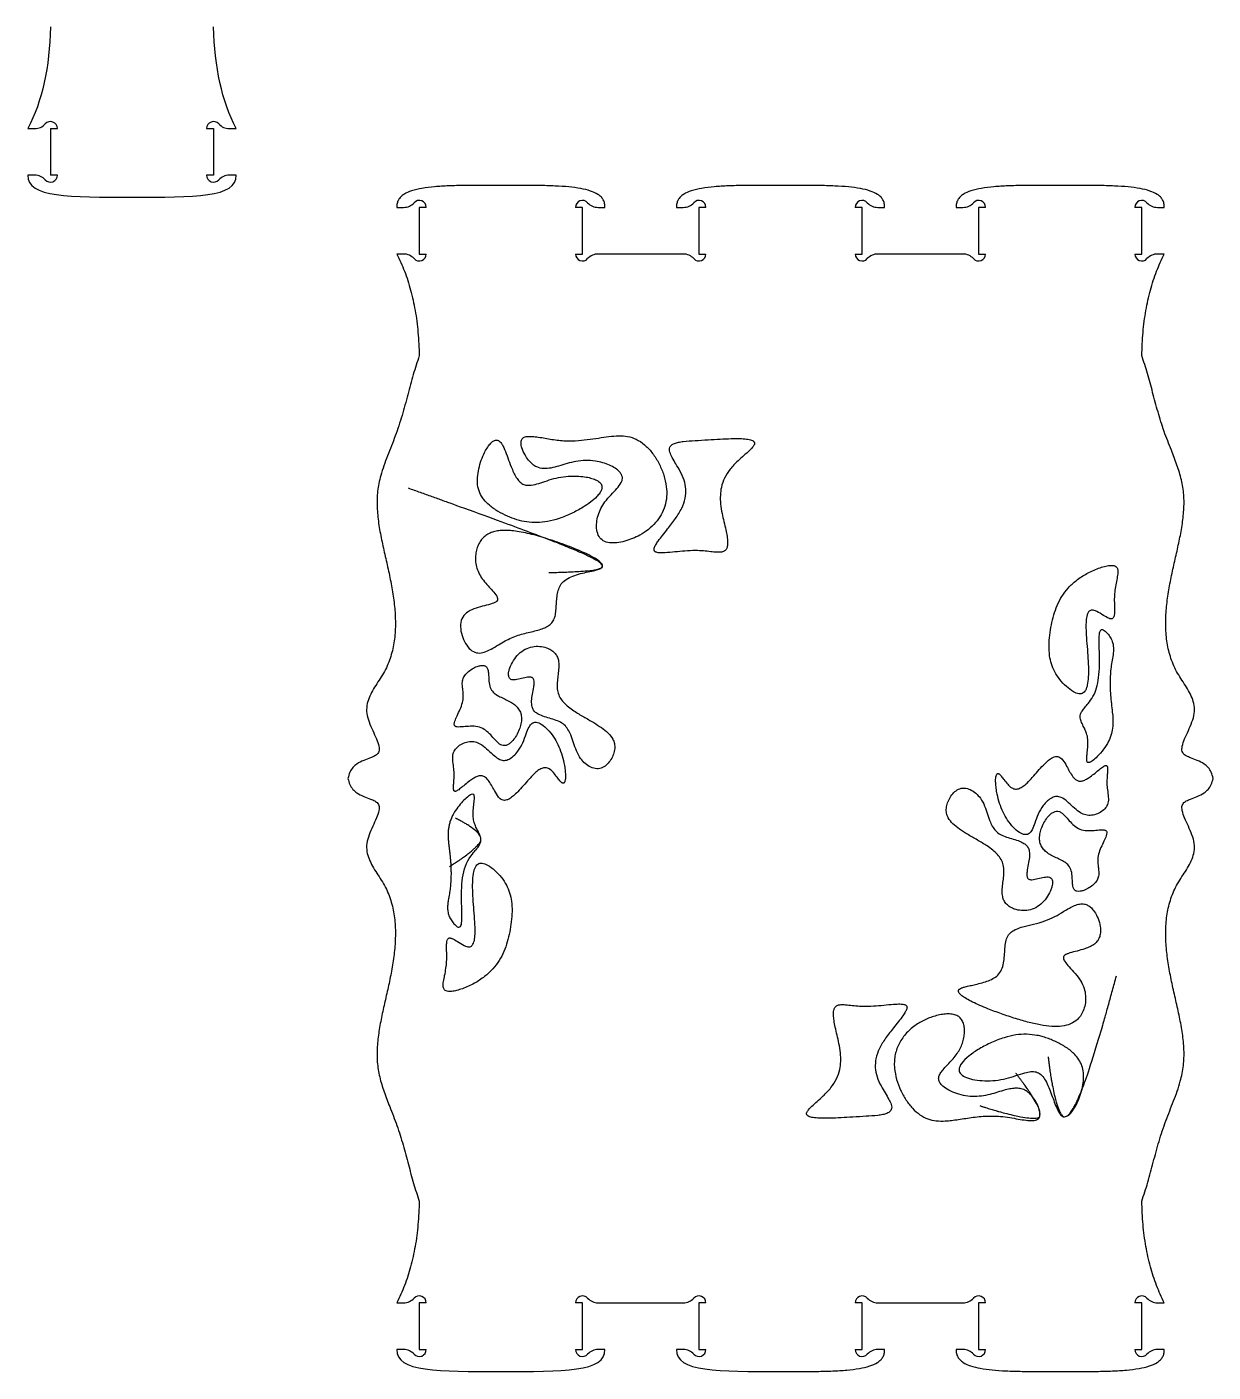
# Model space of a CAD drawing. Extents: x -497 to 609, y -486 to 1101.
# Drawn here: x -497 to 12, y -480 to 97 of the extents above; entities that cross this region are included whole.
import ezdxf

# ---------------------------------------------------------------- set-up
doc = ezdxf.new("R2010")
doc.units = 0
doc.layers.get('0').update_dxf_attribs({"linetype": 'CONTINUOUS'})

msp = doc.modelspace()

# ---------------------------------------------------------------- linework, layer by layer
at = {"color": 7, "linetype": 'CONTINUOUS'}
for p, q in [((-496.69, 53.03), (-493.75, 53.03)), ((-487.04, 53.03), (-487.04, 33.03)), ((-487.04, 53.03), (-484.04, 53.03)), ((-420.04, 53.03), (-417.04, 53.03)), ((-417.04, 53.03), (-417.04, 33.03)), ((-410.33, 53.03), (-407.39, 53.03)), ((-493.75, 33.03), (-496.69, 33.03)), ((-484.04, 33.03), (-487.04, 33.03)), ((-417.04, 33.03), (-420.04, 33.03)), ((-407.39, 33.03), (-410.33, 33.03)), ((-338.43, 19.21), (-335.5, 19.21)), ((-328.79, 19.21), (-328.79, -0.79)), ((-325.79, 19.21), (-328.79, 19.21)), ((-258.79, 19.21), (-261.79, 19.21)), ((-258.79, -0.79), (-258.79, 19.21)), ((-252.08, 19.21), (-249.14, 19.21)), ((-218.43, 19.21), (-215.5, 19.21)), ((-208.79, 19.21), (-208.79, -0.79)), ((-205.79, 19.21), (-208.79, 19.21)), ((-138.79, 19.21), (-141.79, 19.21)), ((-138.79, -0.79), (-138.79, 19.21)), ((-132.08, 19.21), (-129.14, 19.21)), ((-98.43, 19.21), (-95.5, 19.21)), ((-88.79, 19.21), (-88.79, -0.79)), ((-85.79, 19.21), (-88.79, 19.21)), ((-18.79, 19.21), (-21.79, 19.21)), ((-18.79, -0.79), (-18.79, 19.21)), ((-12.08, 19.21), (-9.14, 19.21)), ((-335.5, -0.79), (-338.43, -0.79)), ((-328.79, -0.79), (-325.79, -0.79)), ((-261.79, -0.79), (-258.79, -0.79)), ((-249.14, -0.79), (-252.08, -0.79)), ((-215.5, -0.79), (-218.43, -0.79)), ((-208.79, -0.79), (-205.79, -0.79)), ((-141.79, -0.79), (-138.79, -0.79)), ((-129.14, -0.79), (-132.08, -0.79)), ((-95.5, -0.79), (-98.43, -0.79)), ((-88.79, -0.79), (-85.79, -0.79)), ((-21.79, -0.79), (-18.79, -0.79)), ((-9.14, -0.79), (-12.08, -0.79)), ((-338.43, -450.79), (-335.5, -450.79)), ((-328.79, -450.79), (-328.79, -470.79)), ((-325.79, -450.79), (-328.79, -450.79)), ((-258.79, -450.79), (-261.79, -450.79)), ((-258.79, -470.79), (-258.79, -450.79)), ((-252.08, -450.79), (-249.14, -450.79)), ((-218.43, -450.79), (-215.5, -450.79)), ((-208.79, -450.79), (-208.79, -470.79)), ((-205.79, -450.79), (-208.79, -450.79)), ((-138.79, -450.79), (-141.79, -450.79)), ((-138.79, -470.79), (-138.79, -450.79)), ((-132.08, -450.79), (-129.14, -450.79)), ((-98.43, -450.79), (-95.5, -450.79)), ((-88.79, -450.79), (-88.79, -470.79)), ((-85.79, -450.79), (-88.79, -450.79)), ((-18.79, -450.79), (-21.79, -450.79)), ((-18.79, -470.79), (-18.79, -450.79)), ((-12.08, -450.79), (-9.14, -450.79)), ((-335.5, -470.79), (-338.43, -470.79)), ((-328.79, -470.79), (-325.79, -470.79)), ((-261.79, -470.79), (-258.79, -470.79)), ((-249.14, -470.79), (-252.08, -470.79)), ((-215.5, -470.79), (-218.43, -470.79)), ((-208.79, -470.79), (-205.79, -470.79)), ((-141.79, -470.79), (-138.79, -470.79)), ((-129.14, -470.79), (-132.08, -470.79)), ((-95.5, -470.79), (-98.43, -470.79)), ((-88.79, -470.79), (-85.79, -470.79)), ((-21.79, -470.79), (-18.79, -470.79)), ((-9.14, -470.79), (-12.08, -470.79))]:
    msp.add_line(p, q, dxfattribs=at)
for centre, radius, start, end in [((-493.75, 59.03), 6, 270, 318.18969), ((-487.04, 53.03), 3, 0, 138.18969), ((-417.04, 53.03), 3, 41.81031, 180), ((-410.33, 59.03), 6, 221.81031, 270), ((-493.75, 27.03), 6, 41.81031, 90), ((-487.04, 33.03), 3, 221.81031, 0), ((-417.04, 33.03), 3, 180, 318.18969), ((-410.33, 27.03), 6, 90, 138.18969), ((-335.5, 25.21), 6, 270, 318.18969), ((-328.79, 19.21), 3, 0, 138.18969), ((-258.79, 19.21), 3, 41.81031, 180), ((-252.08, 25.21), 6, 221.81031, 270), ((-215.5, 25.21), 6, 270, 318.18969), ((-208.79, 19.21), 3, 0, 138.18969), ((-138.79, 19.21), 3, 41.81031, 180), ((-132.08, 25.21), 6, 221.81031, 270), ((-95.5, 25.21), 6, 270, 318.18969), ((-88.79, 19.21), 3, 0, 138.18969), ((-18.79, 19.21), 3, 41.81031, 180), ((-12.08, 25.21), 6, 221.81031, 270), ((-335.5, -6.79), 6, 41.81031, 90), ((-328.79, -0.79), 3, 221.81031, 0), ((-258.79, -0.79), 3, 180, 318.18969), ((-252.08, -6.79), 6, 90, 138.18969), ((-215.5, -6.79), 6, 41.81031, 90), ((-208.79, -0.79), 3, 221.81031, 0), ((-138.79, -0.79), 3, 180, 318.18969), ((-132.08, -6.79), 6, 90, 138.18969), ((-95.5, -6.79), 6, 41.81031, 90), ((-88.79, -0.79), 3, 221.81031, 0), ((-18.79, -0.79), 3, 180, 318.18969), ((-12.08, -6.79), 6, 90, 138.18969), ((-335.5, -444.79), 6, 270, 318.18969), ((-328.79, -450.79), 3, 0, 138.18969), ((-258.79, -450.79), 3, 41.81031, 180), ((-252.08, -444.79), 6, 221.81031, 270), ((-215.5, -444.79), 6, 270, 318.18969), ((-208.79, -450.79), 3, 0, 138.18969), ((-138.79, -450.79), 3, 41.81031, 180), ((-132.08, -444.79), 6, 221.81031, 270), ((-95.5, -444.79), 6, 270, 318.18969), ((-88.79, -450.79), 3, 0, 138.18969), ((-18.79, -450.79), 3, 41.81031, 180), ((-12.08, -444.79), 6, 221.81031, 270), ((-335.5, -476.79), 6, 41.81031, 90), ((-328.79, -470.79), 3, 221.81031, 0), ((-258.79, -470.79), 3, 180, 318.18969), ((-252.08, -476.79), 6, 90, 138.18969), ((-215.5, -476.79), 6, 41.81031, 90), ((-208.79, -470.79), 3, 221.81031, 0), ((-138.79, -470.79), 3, 180, 318.18969), ((-132.08, -476.79), 6, 90, 138.18969), ((-95.5, -476.79), 6, 41.81031, 90), ((-88.79, -470.79), 3, 221.81031, 0), ((-18.79, -470.79), 3, 180, 318.18969), ((-12.08, -476.79), 6, 90, 138.18969)]:
    msp.add_arc(centre, radius, start, end, dxfattribs=at)
for points in [[(-487.04, 96.64), (-487.39, 79.39), (-490.61, 64.85), (-496.69, 53.03)], [(-407.39, 53.03), (-413.47, 64.85), (-416.69, 79.39), (-417.04, 96.64)], [(-496.69, 33.03), (-497.16, 23.33), (-478.63, 23.58), (-452.04, 23.58)], [(-452.04, 23.58), (-425.45, 23.58), (-406.92, 23.33), (-407.39, 33.03)], [(-249.14, -450.79), (-238.91, -450.79), (-228.67, -450.79), (-218.43, -450.79)], [(-129.14, -450.79), (-118.91, -450.79), (-108.67, -450.79), (-98.43, -450.79)], [(-338.43, -470.79), (-338.9, -480.49), (-320.38, -480.24), (-293.79, -480.24)], [(-293.79, -480.24), (-267.2, -480.24), (-248.67, -480.49), (-249.14, -470.79)], [(-218.43, -470.79), (-218.9, -480.49), (-200.38, -480.24), (-173.79, -480.24)]]:
    msp.add_open_spline(points, degree=3, dxfattribs=at)
for points, knots in [([(-293.79, 28.67), (-296.49, 28.67), (-301.68, 28.67), (-309.15, 28.63), (-315.93, 28.47), (-322.03, 28.12), (-327.35, 27.49), (-331.81, 26.51), (-334.92, 25.22), (-336.78, 23.77), (-337.8, 22.45), (-338.41, 20.89), (-338.43, 19.79), (-338.43, 19.21)], [0, 0, 0, 0, 0.165975, 0.319459, 0.458938, 0.583004, 0.695171, 0.788395, 0.863379, 0.899351, 0.932379, 0.964949, 1, 1, 1, 1]), ([(-249.14, 19.21), (-249.15, 19.79), (-249.17, 20.89), (-249.77, 22.45), (-250.79, 23.77), (-252.61, 25.18), (-255.56, 26.43), (-259.75, 27.41), (-264.83, 28.05), (-270.85, 28.44), (-277.78, 28.62), (-285.54, 28.67), (-290.97, 28.67), (-293.79, 28.67)], [0, 0, 0, 0, 0.03505, 0.06762, 0.100646, 0.136617, 0.207826, 0.295584, 0.40062, 0.522378, 0.666639, 0.826425, 1, 1, 1, 1]), ([(-173.79, 28.67), (-176.49, 28.67), (-181.68, 28.67), (-189.15, 28.63), (-195.93, 28.47), (-202.03, 28.12), (-207.35, 27.49), (-211.81, 26.51), (-214.92, 25.22), (-216.78, 23.77), (-217.8, 22.45), (-218.41, 20.89), (-218.43, 19.79), (-218.43, 19.21)], [0, 0, 0, 0, 0.165975, 0.319459, 0.458938, 0.583004, 0.695171, 0.788395, 0.863379, 0.899351, 0.932379, 0.964949, 1, 1, 1, 1]), ([(-129.14, 19.21), (-129.15, 19.79), (-129.17, 20.89), (-129.77, 22.45), (-130.79, 23.77), (-132.61, 25.18), (-135.56, 26.43), (-139.75, 27.41), (-144.83, 28.05), (-150.85, 28.44), (-157.78, 28.62), (-165.54, 28.67), (-170.97, 28.67), (-173.79, 28.67)], [0, 0, 0, 0, 0.03505, 0.06762, 0.100646, 0.136617, 0.207826, 0.295584, 0.40062, 0.522378, 0.666639, 0.826425, 1, 1, 1, 1]), ([(-53.79, 28.67), (-56.49, 28.67), (-61.68, 28.67), (-69.15, 28.63), (-75.93, 28.47), (-82.03, 28.12), (-87.35, 27.49), (-91.81, 26.51), (-94.92, 25.22), (-96.78, 23.77), (-97.8, 22.45), (-98.41, 20.89), (-98.43, 19.79), (-98.43, 19.21)], [0, 0, 0, 0, 0.165975, 0.319459, 0.458938, 0.583004, 0.695171, 0.788395, 0.863379, 0.899351, 0.932379, 0.964949, 1, 1, 1, 1]), ([(-9.14, 19.21), (-9.15, 19.79), (-9.17, 20.89), (-9.77, 22.45), (-10.79, 23.77), (-12.61, 25.18), (-15.56, 26.43), (-19.75, 27.41), (-24.83, 28.05), (-30.85, 28.44), (-37.78, 28.62), (-45.54, 28.67), (-50.97, 28.67), (-53.79, 28.67)], [0, 0, 0, 0, 0.03505, 0.06762, 0.100647, 0.136617, 0.207826, 0.295584, 0.400619, 0.522378, 0.66664, 0.826425, 1, 1, 1, 1]), ([(-338.43, -0.79), (-337.28, -3.24), (-334.91, -8.25), (-332.35, -16.39), (-330.43, -25.15), (-329.18, -34.56), (-328.92, -41.05), (-328.79, -44.4)], [0, 0, 0, 0, 0.180309, 0.368687, 0.567046, 0.777022, 1, 1, 1, 1]), ([(-218.43, -0.79), (-224.17, -0.79), (-234.4, -0.79), (-244.64, -0.79), (-249.14, -0.79)], [0, 0, 0, 0, 0.560001, 1, 1, 1, 1]), ([(-98.43, -0.79), (-104.17, -0.79), (-114.4, -0.79), (-124.64, -0.79), (-129.14, -0.79)], [0, 0, 0, 0, 0.560001, 1, 1, 1, 1]), ([(-18.79, -44.4), (-18.66, -41.05), (-18.4, -34.56), (-17.15, -25.15), (-15.22, -16.39), (-12.66, -8.25), (-10.3, -3.24), (-9.14, -0.79)], [0, 0, 0, 0, 0.222978, 0.432954, 0.631313, 0.819691, 1, 1, 1, 1]), ([(-328.79, -44.4), (-329.68, -47.09), (-331.51, -52.62), (-333.73, -61.25), (-336.12, -70.09), (-338.99, -78.88), (-342.46, -87.32), (-345.31, -95.15), (-346.86, -102.55), (-347.03, -109.45), (-346.31, -116.41), (-345.01, -123.44), (-343.39, -130.57), (-341.76, -137.72), (-340.35, -144.88), (-339.34, -151.98), (-338.92, -159.02), (-339.26, -165.96), (-340.61, -172.72), (-343.13, -179.25), (-346.37, -184.14), (-348.88, -188.1), (-350.43, -191.17), (-351.41, -194.45), (-351.46, -198.03), (-350.37, -201.67), (-348.8, -205.24), (-347.23, -208.63), (-346.22, -211.27), (-345.97, -213.11), (-346.08, -214.21), (-346.65, -215.34), (-347.97, -216.24), (-350.05, -217.1), (-352.7, -218.03), (-355.32, -219.32), (-357.36, -221.07), (-358.79, -223.17), (-359.18, -224.88), (-359.39, -225.79)], [0, 0, 0, 0, 0.043516, 0.089441, 0.136686, 0.184187, 0.231169, 0.27688, 0.311818, 0.346717, 0.38237, 0.419013, 0.456508, 0.494536, 0.531668, 0.568432, 0.604521, 0.639871, 0.674779, 0.710002, 0.746506, 0.764484, 0.781995, 0.799118, 0.816696, 0.836112, 0.856783, 0.876666, 0.893561, 0.899735, 0.905148, 0.910211, 0.91862, 0.928891, 0.944783, 0.961756, 0.97338, 0.985745, 1, 1, 1, 1]), ([(11.81, -225.79), (11.61, -224.88), (11.22, -223.17), (9.79, -221.07), (7.74, -219.32), (5.12, -218.03), (2.47, -217.1), (0.4, -216.24), (-0.92, -215.34), (-1.5, -214.21), (-1.61, -213.11), (-1.35, -211.27), (-0.35, -208.63), (1.23, -205.24), (2.8, -201.67), (3.88, -198.03), (3.83, -194.45), (2.86, -191.17), (1.3, -188.1), (-1.2, -184.14), (-4.44, -179.25), (-6.97, -172.72), (-8.31, -165.96), (-8.66, -159.02), (-8.23, -151.98), (-7.22, -144.88), (-5.84, -137.83), (-4.26, -130.89), (-2.71, -124.08), (-1.42, -117.35), (-0.64, -110.7), (-0.6, -104.11), (-1.64, -97.62), (-3.64, -91.27), (-6.31, -84.41), (-9.31, -76.9), (-11.87, -68.57), (-14.11, -60.24), (-16.21, -52.13), (-17.94, -46.93), (-18.79, -44.4)], [0, 0, 0, 0, 0.0142543, 0.0266193, 0.0382431, 0.0552163, 0.0711079, 0.081378, 0.0897874, 0.0948504, 0.1002634, 0.1064366, 0.123332, 0.1432142, 0.1638847, 0.1833003, 0.2008788, 0.2180013, 0.235512, 0.253489, 0.2899931, 0.3252157, 0.3601226, 0.3954721, 0.43156, 0.4683236, 0.5054546, 0.5417625, 0.5775992, 0.6126808, 0.6468605, 0.680277, 0.7135197, 0.7474117, 0.7821583, 0.8266481, 0.8714597, 0.9158961, 0.9590452, 1, 1, 1, 1]), ([(-295.22, -80.66), (-295.49, -80.63), (-296.07, -80.58), (-296.95, -80.99), (-298, -81.8), (-299.18, -83.2), (-300.58, -85.44), (-301.95, -88.4), (-303.1, -91.97), (-303.83, -95.79), (-303.94, -99.64), (-303.01, -103.25), (-301.19, -106.24), (-298.51, -108.96), (-295.04, -111.29), (-291.03, -113.3), (-286.93, -114.88), (-282.7, -115.86), (-278.26, -116.15), (-273.56, -115.66), (-268.58, -114.31), (-263.48, -112.21), (-258.97, -109.79), (-255.32, -107.33), (-252.93, -105.29), (-251.4, -103.5), (-250.58, -102.07), (-250.32, -100.79), (-250.56, -99.77), (-251.08, -99.01), (-252.07, -98.16), (-253.71, -97.35), (-256.01, -96.67), (-258.88, -96.2), (-262.23, -96.01), (-266.07, -96.18), (-270.05, -96.82), (-273.9, -97.99), (-277.39, -99.2), (-280.27, -99.97), (-282.6, -100.08), (-284.43, -99.6), (-285.99, -98.38), (-287.26, -96.61), (-288.38, -94.46), (-289.57, -91.63), (-290.76, -88.32), (-291.88, -85.27), (-292.88, -83.1), (-293.64, -81.86), (-294.4, -81), (-294.96, -80.77), (-295.22, -80.66)], [0, 0, 0, 0, 0.005497, 0.011726, 0.019151, 0.032679, 0.048768, 0.073097, 0.09914, 0.125171, 0.152551, 0.177071, 0.200232, 0.223316, 0.254499, 0.285295, 0.314922, 0.344054, 0.373762, 0.405373, 0.440333, 0.478874, 0.517782, 0.544905, 0.568572, 0.581833, 0.592882, 0.602045, 0.607729, 0.61375, 0.620562, 0.634226, 0.650672, 0.669439, 0.693664, 0.719088, 0.747992, 0.775692, 0.801233, 0.823534, 0.836471, 0.848527, 0.861272, 0.876018, 0.892749, 0.910859, 0.938738, 0.964641, 0.977128, 0.987604, 0.994332, 1, 1, 1, 1]), ([(-284.97, -80.66), (-285.05, -81.14), (-285.23, -82.23), (-284.67, -84.42), (-283.61, -86.82), (-282.03, -89.21), (-280.37, -91.01), (-278.21, -92.42), (-275.44, -93.03), (-272.23, -92.68), (-268.89, -91.78), (-265.35, -90.67), (-261.54, -89.69), (-257.45, -89.17), (-253.57, -89.48), (-250.12, -90.27), (-247.26, -91.31), (-244.8, -92.6), (-243.06, -93.98), (-242.04, -95.31), (-241.59, -96.5), (-241.65, -97.74), (-242.37, -99.45), (-244.1, -101.55), (-246.6, -104.14), (-249.04, -106.9), (-250.95, -109.87), (-252.13, -112.87), (-252.77, -116.04), (-252.75, -119.16), (-251.91, -122.02), (-249.91, -124.09), (-247.07, -124.84), (-243.92, -124.75), (-240.58, -124.07), (-237.28, -122.95), (-233.84, -121.33), (-230.46, -119.1), (-227.35, -116.16), (-224.92, -112.76), (-223.27, -108.97), (-222.52, -104.84), (-222.69, -100.35), (-223.75, -95.68), (-225.64, -91.04), (-228.17, -86.83), (-231.2, -83.3), (-234.61, -80.63), (-238.4, -79.12), (-242.36, -78.69), (-246.49, -78.95), (-250.87, -79.58), (-255.56, -80.33), (-260.64, -80.9), (-266.14, -81.04), (-271.89, -80.4), (-276.62, -79.46), (-280.16, -79.02), (-282.05, -78.99), (-283.32, -79.22), (-284.07, -79.52), (-284.67, -80), (-284.87, -80.44), (-284.97, -80.66)], [0, 0, 0, 0, 0.0071582, 0.0161805, 0.0329051, 0.0461274, 0.0583838, 0.0690669, 0.0838806, 0.099429, 0.1165466, 0.1350664, 0.154555, 0.1748046, 0.1959641, 0.2119104, 0.227154, 0.2410113, 0.2529203, 0.2596801, 0.2656626, 0.2714053, 0.2776731, 0.2928693, 0.3112577, 0.3312984, 0.3473683, 0.3633859, 0.3788528, 0.3950329, 0.4092513, 0.4220757, 0.435751, 0.451431, 0.468603, 0.4860918, 0.5030746, 0.5248823, 0.5458634, 0.5662364, 0.5863573, 0.6067485, 0.6279039, 0.6525319, 0.67748, 0.7019395, 0.7250692, 0.7462089, 0.7655037, 0.7846392, 0.80488, 0.8267139, 0.8502213, 0.8754074, 0.9024352, 0.9317096, 0.9610481, 0.9738786, 0.9845606, 0.9889977, 0.9928862, 0.9964269, 1, 1, 1, 1]), ([(-185.03, -82.46), (-185, -82.33), (-184.93, -82.08), (-184.97, -81.71), (-185.16, -81.31), (-185.58, -80.94), (-186.65, -80.44), (-188.62, -80.1), (-191.55, -79.95), (-195.36, -80), (-199.85, -80.21), (-205.02, -80.53), (-210.27, -80.8), (-214.55, -81.06), (-217.5, -81.51), (-219.09, -81.93), (-220.2, -82.44), (-220.91, -82.98), (-221.42, -83.73), (-221.55, -84.76), (-221.19, -86.27), (-220.19, -88.34), (-218.63, -90.93), (-216.73, -94.08), (-215.07, -97.64), (-214.28, -101.64), (-214.59, -105.8), (-216.14, -110.13), (-218.88, -114.48), (-221.8, -118.24), (-224.32, -121.38), (-226.07, -123.63), (-227.28, -125.43), (-227.88, -126.61), (-228.05, -127.37), (-228.06, -127.77), (-227.96, -128.11), (-227.74, -128.4), (-227.43, -128.62), (-226.69, -128.92), (-225.3, -129.06), (-222.66, -128.99), (-219.09, -128.63), (-214.73, -128.21), (-210.65, -127.98), (-206.96, -128.12), (-203.9, -128.49), (-201.39, -128.77), (-199.45, -128.78), (-198.02, -128.47), (-197.02, -127.57), (-196.52, -126.11), (-196.45, -124.18), (-196.73, -121.77), (-197.55, -117.69), (-198.72, -113.12), (-199.57, -108.17), (-199.72, -104.41), (-199.26, -100.62), (-197.92, -96.77), (-195.43, -92.93), (-192.44, -89.85), (-189.55, -87.31), (-187.44, -85.4), (-185.83, -83.88), (-185.27, -82.87), (-185.03, -82.46)], [0, 0, 0, 0, 0.002357, 0.004438, 0.006475, 0.00989, 0.014121, 0.027095, 0.044652, 0.065855, 0.094002, 0.123739, 0.156968, 0.186582, 0.199043, 0.209525, 0.215379, 0.220432, 0.224999, 0.23094, 0.238064, 0.252075, 0.271111, 0.291364, 0.316742, 0.339782, 0.362287, 0.389205, 0.419832, 0.4524, 0.472818, 0.4908, 0.50238, 0.511173, 0.513783, 0.516033, 0.518044, 0.520025, 0.522194, 0.524694, 0.533945, 0.546457, 0.571327, 0.596897, 0.623512, 0.643225, 0.661661, 0.677763, 0.687716, 0.695741, 0.702733, 0.710378, 0.722171, 0.736547, 0.752977, 0.795307, 0.819444, 0.841244, 0.86141, 0.886267, 0.91227, 0.941293, 0.96142, 0.979827, 0.99159, 1, 1, 1, 1]), ([(-250.56, -135.43), (-247.44, -132.94), (-277.15, -120.37), (-303.68, -116.04), (-306.2, -138.85), (-287.73, -151.93), (-316.47, -151.32), (-306.06, -178.93), (-289.49, -161.93), (-266.66, -163.13), (-273.27, -137.42), (-252.78, -137.21), (-250.56, -135.43)], [-0.097351, 0, 0, 0, 0.136389, 0.297822, 0.373793, 0.443819, 0.52906, 0.615689, 0.708818, 0.814261, 0.902649, 1, 1, 1, 1.136389]), ([(-29.59, -135.11), (-29.82, -134.94), (-30.33, -134.54), (-31.4, -134.38), (-32.91, -134.4), (-34.93, -134.8), (-38.26, -135.86), (-42.38, -137.75), (-46.79, -140.6), (-50.37, -143.93), (-53.12, -147.59), (-55.17, -151.52), (-56.62, -155.65), (-57.62, -159.93), (-58.31, -164.29), (-58.67, -168.72), (-58.46, -172.88), (-57.63, -176.7), (-56.21, -180.17), (-54.04, -183.46), (-51.3, -186.34), (-48.83, -188.24), (-46.95, -189.17), (-45.84, -189.5), (-44.78, -189.52), (-43.83, -189.11), (-43.08, -188.28), (-42.54, -187.15), (-41.97, -185.13), (-41.66, -182), (-41.67, -177.72), (-41.93, -172.95), (-42.34, -167.98), (-42.68, -163.54), (-42.78, -159.85), (-42.64, -157.38), (-42.29, -155.7), (-41.91, -154.74), (-41.42, -154.07), (-40.82, -153.65), (-40.02, -153.5), (-39.07, -153.68), (-37.41, -154.42), (-35.42, -155.71), (-33.58, -156.85), (-32.47, -157.26), (-32.03, -157.36), (-31.65, -157.35), (-31.28, -157.2), (-30.97, -156.88), (-30.66, -156.17), (-30.5, -155), (-30.47, -152.96), (-30.57, -150.34), (-30.59, -147.28), (-30.26, -144.26), (-29.7, -141.4), (-29.17, -138.76), (-28.95, -136.86), (-29.2, -135.65), (-29.46, -135.29), (-29.59, -135.11)], [0, 0, 0, 0, 0.005894, 0.012924, 0.021409, 0.036684, 0.054318, 0.092455, 0.128226, 0.160717, 0.191237, 0.220852, 0.250296, 0.279961, 0.309948, 0.340033, 0.370029, 0.394216, 0.419154, 0.445748, 0.473819, 0.499518, 0.508571, 0.51635, 0.522917, 0.529605, 0.536728, 0.545072, 0.554942, 0.57925, 0.608738, 0.641761, 0.676395, 0.709887, 0.732376, 0.751268, 0.75995, 0.767222, 0.772099, 0.776569, 0.781805, 0.788087, 0.795988, 0.818538, 0.836237, 0.83971, 0.842685, 0.845198, 0.847442, 0.850505, 0.854113, 0.862928, 0.874274, 0.895628, 0.916185, 0.936219, 0.957281, 0.975448, 0.991023, 0.99575, 1, 1, 1, 1]), ([(-45.25, -199.38), (-45.15, -200.02), (-44.92, -201.4), (-43.9, -203.21), (-42.98, -205.12), (-42.16, -207.23), (-41.81, -209.76), (-41.94, -212.47), (-42.21, -214.77), (-42.4, -216.52), (-42.45, -217.56), (-42.39, -218.23), (-42.29, -218.59), (-42.11, -218.87), (-41.84, -218.99), (-41.55, -218.99), (-41.23, -218.92), (-40.67, -218.69), (-39.48, -217.92), (-37.52, -216.11), (-35.16, -213.35), (-33.03, -210.07), (-31.7, -206.71), (-31.14, -203.48), (-31.12, -200.37), (-31.56, -195.93), (-32.34, -190.06), (-32.47, -184.12), (-32.18, -179.6), (-31.78, -176.55), (-31.19, -173.54), (-30.81, -170.52), (-31.09, -167.73), (-32.12, -165.42), (-33.4, -163.67), (-34.52, -162.5), (-35.36, -162), (-35.74, -161.89), (-36.05, -161.93), (-36.28, -162.06), (-36.47, -162.27), (-36.84, -162.94), (-37.04, -164.47), (-37.09, -166.65), (-37.04, -169.2), (-36.94, -172.69), (-36.87, -177.2), (-37.15, -182.26), (-37.97, -186.85), (-39.52, -190.63), (-41.53, -193.28), (-43.23, -195.27), (-44.34, -196.74), (-45.1, -198.09), (-45.2, -198.96), (-45.25, -199.38)], [0, 0, 0, 0, 0.0154669, 0.0337915, 0.0498252, 0.0668493, 0.0884518, 0.111104, 0.1325824, 0.1444214, 0.1539343, 0.1576493, 0.1606518, 0.1630791, 0.1653417, 0.1674952, 0.1700716, 0.1731345, 0.1822681, 0.2041275, 0.2375168, 0.2701478, 0.2985416, 0.3243669, 0.3491297, 0.3736896, 0.4324815, 0.4926577, 0.5172953, 0.5421426, 0.5671196, 0.5916519, 0.6158739, 0.6338934, 0.6522061, 0.6683507, 0.6725691, 0.6757997, 0.6778593, 0.6798643, 0.6820613, 0.6846146, 0.6983058, 0.7184636, 0.7380223, 0.7600387, 0.8030486, 0.8472065, 0.8828682, 0.9154386, 0.9451948, 0.9630538, 0.9789263, 0.989892, 1, 1, 1, 1]), ([(-280.43, -195.07), (-280.23, -195.58), (-279.83, -196.61), (-278.56, -197.76), (-276.74, -198.77), (-274.32, -199.58), (-271.52, -200.38), (-268.82, -201.28), (-266.5, -202.7), (-264.89, -204.73), (-263.63, -207.34), (-262.6, -210.49), (-261.43, -214), (-259.84, -217.11), (-257.68, -219.49), (-255.33, -221.07), (-252.68, -221.89), (-250.08, -221.32), (-248.06, -219.73), (-246.49, -217.71), (-245.39, -215.42), (-244.82, -213.08), (-244.95, -210.85), (-245.86, -208.5), (-247.78, -206.14), (-250.65, -203.88), (-254.22, -201.65), (-258.25, -199.39), (-261.93, -197.21), (-264.82, -195.12), (-266.89, -193.22), (-268.5, -191.09), (-269.52, -188.66), (-269.74, -185.98), (-269.51, -183.23), (-269.12, -180.45), (-268.85, -177.72), (-268.96, -175.3), (-269.62, -173.29), (-270.77, -171.75), (-272.34, -170.53), (-274.48, -169.54), (-277.17, -168.98), (-280.3, -169.15), (-283.45, -170.22), (-286.25, -172.33), (-288.44, -175.14), (-289.77, -177.73), (-290.37, -179.76), (-290.53, -180.96), (-290.46, -181.88), (-290.26, -182.54), (-289.84, -183.13), (-289.08, -183.52), (-288.04, -183.56), (-286.39, -183.34), (-284.27, -182.8), (-282.29, -182.34), (-280.97, -182.33), (-280.33, -182.49), (-279.86, -182.89), (-279.5, -183.67), (-279.44, -184.93), (-279.7, -187.02), (-280.21, -189.58), (-280.73, -192.43), (-280.53, -194.23), (-280.43, -195.07)], [0, 0, 0, 0, 0.010333, 0.020581, 0.031592, 0.049694, 0.068676, 0.08696, 0.103504, 0.119226, 0.135437, 0.15827, 0.181864, 0.205604, 0.223881, 0.241996, 0.25883, 0.274905, 0.290262, 0.306638, 0.323025, 0.33816, 0.351673, 0.364733, 0.385368, 0.408464, 0.433749, 0.46501, 0.495974, 0.514779, 0.532453, 0.549029, 0.565061, 0.581671, 0.599318, 0.617386, 0.634927, 0.651234, 0.662791, 0.674519, 0.686957, 0.700191, 0.718872, 0.738477, 0.758965, 0.780869, 0.803994, 0.825937, 0.835597, 0.843969, 0.848772, 0.853002, 0.856864, 0.862131, 0.868539, 0.876257, 0.89376, 0.909887, 0.914666, 0.918618, 0.922133, 0.925857, 0.934541, 0.945586, 0.965827, 0.98409, 1, 1, 1, 1]), ([(-289.27, -193.2), (-289.99, -192.8), (-291.43, -192), (-293.66, -191.03), (-295.74, -189.94), (-297.62, -188.44), (-298.76, -186.06), (-298.93, -183.47), (-299.04, -181.09), (-299.23, -179.43), (-299.63, -178.44), (-299.96, -177.94), (-300.43, -177.58), (-301.23, -177.3), (-302.45, -177.32), (-304.2, -177.79), (-306.18, -178.76), (-308.12, -180.21), (-309.65, -181.91), (-310.36, -183.9), (-310.36, -185.9), (-310.07, -188.06), (-309.79, -190.54), (-310.17, -193.37), (-311.25, -196.14), (-312.47, -198.73), (-313.42, -200.8), (-313.83, -202.19), (-313.79, -202.93), (-313.59, -203.3), (-313.28, -203.52), (-312.92, -203.64), (-312.22, -203.75), (-310.7, -203.72), (-308.29, -203.46), (-305.28, -203.31), (-302.21, -203.84), (-299.69, -205.53), (-297.68, -207.6), (-296.09, -209.46), (-294.71, -210.8), (-293.51, -211.61), (-292.18, -211.83), (-290.92, -211.4), (-289.75, -210.62), (-288.41, -209.28), (-287.03, -207.34), (-285.86, -204.93), (-285.11, -202.46), (-284.82, -200.11), (-285.13, -197.89), (-286.1, -195.99), (-287.51, -194.4), (-288.68, -193.6), (-289.27, -193.2)], [0, 0, 0, 0, 0.024385, 0.048707, 0.071964, 0.093792, 0.118665, 0.147272, 0.169951, 0.189603, 0.195889, 0.201625, 0.207153, 0.212962, 0.226373, 0.242439, 0.266555, 0.291218, 0.313702, 0.333119, 0.352175, 0.372289, 0.397883, 0.425554, 0.455768, 0.485474, 0.510479, 0.523187, 0.527918, 0.532011, 0.535207, 0.53889, 0.543204, 0.555889, 0.583768, 0.614948, 0.645044, 0.674019, 0.703019, 0.73032, 0.746313, 0.760077, 0.77254, 0.78453, 0.798358, 0.814076, 0.84037, 0.868343, 0.893068, 0.916446, 0.9379, 0.958268, 0.978819, 1, 1, 1, 1]), ([(-293.27, -235.02), (-292.94, -235.11), (-292.26, -235.29), (-291.16, -235.03), (-289.82, -234.38), (-288.25, -233.18), (-286.28, -231.29), (-284.14, -228.91), (-281.89, -226.27), (-279.84, -224.05), (-277.99, -222.43), (-276.35, -221.45), (-274.59, -221.08), (-272.74, -221.72), (-271.16, -223.32), (-269.78, -225.1), (-268.62, -226.63), (-267.87, -227.52), (-267.36, -227.82), (-267.17, -227.88), (-266.96, -227.88), (-266.74, -227.78), (-266.46, -227.46), (-266.23, -226.81), (-266.05, -225.56), (-266.07, -223.77), (-266.3, -221.47), (-266.82, -218.53), (-267.73, -215.06), (-269.21, -211.32), (-271.17, -207.83), (-273.46, -204.86), (-275.67, -202.9), (-277.42, -201.97), (-278.6, -201.65), (-279.65, -201.71), (-280.52, -202.14), (-281.18, -202.84), (-282.06, -204.31), (-283, -206.92), (-284.26, -210.54), (-286.09, -213.79), (-288.18, -216.12), (-290.12, -217.55), (-292.24, -218.24), (-294.62, -217.65), (-296.88, -215.9), (-299.26, -213.61), (-301.64, -211.54), (-304.13, -210.15), (-306.67, -209.77), (-309.2, -210.31), (-311.48, -211.46), (-313.32, -213.04), (-314.49, -215.25), (-314.49, -217.97), (-314.04, -220.76), (-313.74, -223.7), (-313.88, -226.21), (-314.06, -228.3), (-314.14, -229.6), (-314.09, -230.45), (-314, -230.88), (-313.85, -231.15), (-313.68, -231.29), (-313.43, -231.35), (-313.11, -231.3), (-312.71, -231.14), (-311.86, -230.64), (-310.54, -229.59), (-308.7, -228.06), (-306.86, -226.59), (-305.13, -225.46), (-303.63, -224.75), (-302.13, -224.5), (-300.53, -225.08), (-299.1, -226.59), (-297.8, -228.7), (-296.47, -231.2), (-295.3, -233.22), (-294.13, -234.54), (-293.54, -234.87), (-293.27, -235.02)], [0, 0, 0, 0, 0.006306, 0.013078, 0.020829, 0.03446, 0.050068, 0.072473, 0.094866, 0.115662, 0.129402, 0.141229, 0.151559, 0.162086, 0.176766, 0.193185, 0.204809, 0.213208, 0.214673, 0.215909, 0.216998, 0.218572, 0.220373, 0.224922, 0.231213, 0.244302, 0.258651, 0.274746, 0.300656, 0.326393, 0.350558, 0.375989, 0.397013, 0.405738, 0.413232, 0.419828, 0.425215, 0.43109, 0.437855, 0.457367, 0.48343, 0.510281, 0.52716, 0.542237, 0.555327, 0.567796, 0.586835, 0.608509, 0.630525, 0.64623, 0.661701, 0.677927, 0.694286, 0.709587, 0.723092, 0.740104, 0.759641, 0.776911, 0.79564, 0.807032, 0.816552, 0.82027, 0.823173, 0.824688, 0.825993, 0.827312, 0.8294, 0.832042, 0.835272, 0.848019, 0.863834, 0.880539, 0.892402, 0.902909, 0.911833, 0.920116, 0.933934, 0.950056, 0.967047, 0.987458, 0.994132, 1, 1, 1, 1]), ([(-54.31, -216.56), (-54.63, -216.47), (-55.31, -216.29), (-56.42, -216.55), (-57.76, -217.19), (-59.33, -218.39), (-61.3, -220.28), (-63.43, -222.67), (-65.69, -225.31), (-67.73, -227.53), (-69.59, -229.14), (-71.23, -230.13), (-72.98, -230.49), (-74.84, -229.86), (-76.41, -228.26), (-77.79, -226.47), (-78.95, -224.94), (-79.7, -224.06), (-80.21, -223.76), (-80.4, -223.7), (-80.61, -223.69), (-80.84, -223.79), (-81.12, -224.11), (-81.34, -224.76), (-81.52, -226.01), (-81.5, -227.81), (-81.27, -230.1), (-80.76, -233.04), (-79.85, -236.52), (-78.36, -240.26), (-76.4, -243.74), (-74.11, -246.71), (-71.91, -248.68), (-70.16, -249.61), (-68.98, -249.93), (-67.92, -249.87), (-67.06, -249.44), (-66.39, -248.73), (-65.52, -247.27), (-64.58, -244.65), (-63.32, -241.03), (-61.48, -237.78), (-59.39, -235.45), (-57.46, -234.03), (-55.34, -233.34), (-52.95, -233.92), (-50.7, -235.67), (-48.31, -237.97), (-45.94, -240.04), (-43.45, -241.43), (-40.9, -241.81), (-38.38, -241.26), (-36.09, -240.12), (-34.25, -238.54), (-33.08, -236.33), (-33.08, -233.61), (-33.54, -230.81), (-33.84, -227.88), (-33.7, -225.37), (-33.51, -223.28), (-33.44, -221.98), (-33.49, -221.12), (-33.58, -220.7), (-33.72, -220.43), (-33.9, -220.28), (-34.15, -220.22), (-34.47, -220.28), (-34.86, -220.44), (-35.72, -220.93), (-37.04, -221.98), (-38.87, -223.52), (-40.71, -224.98), (-42.45, -226.12), (-43.95, -226.83), (-45.44, -227.07), (-47.04, -226.49), (-48.47, -224.99), (-49.78, -222.88), (-51.11, -220.38), (-52.27, -218.35), (-53.45, -217.03), (-54.03, -216.71), (-54.31, -216.56)], [0, 0, 0, 0, 0.006306, 0.013078, 0.02083, 0.03446, 0.050068, 0.072473, 0.094867, 0.115661, 0.129402, 0.141228, 0.151559, 0.162085, 0.176765, 0.193184, 0.204809, 0.213208, 0.214673, 0.215909, 0.216997, 0.218572, 0.220373, 0.224922, 0.231213, 0.244302, 0.258651, 0.274746, 0.300656, 0.326393, 0.350557, 0.375989, 0.397013, 0.405738, 0.413232, 0.419828, 0.425215, 0.43109, 0.437855, 0.457367, 0.48343, 0.510281, 0.52716, 0.542238, 0.555327, 0.567796, 0.586835, 0.608509, 0.630525, 0.64623, 0.661701, 0.677926, 0.694286, 0.709587, 0.723092, 0.740105, 0.759641, 0.776911, 0.79564, 0.807032, 0.816552, 0.82027, 0.823173, 0.824688, 0.825994, 0.827313, 0.8294, 0.832043, 0.835272, 0.848019, 0.863834, 0.88054, 0.892402, 0.902909, 0.911833, 0.920117, 0.933934, 0.950055, 0.967047, 0.987458, 0.994132, 1, 1, 1, 1]), ([(-359.39, -225.79), (-359.18, -226.7), (-358.79, -228.4), (-357.36, -230.51), (-355.32, -232.25), (-352.7, -233.54), (-350.05, -234.48), (-347.97, -235.34), (-346.65, -236.24), (-346.08, -237.37), (-345.97, -238.46), (-346.22, -240.31), (-347.23, -242.94), (-348.8, -246.33), (-350.37, -249.91), (-351.46, -253.54), (-351.41, -257.12), (-350.43, -260.41), (-348.88, -263.48), (-346.37, -267.44), (-343.13, -272.32), (-340.61, -278.85), (-339.26, -285.62), (-338.92, -292.55), (-339.34, -299.6), (-340.35, -306.7), (-341.74, -313.74), (-343.32, -320.68), (-344.87, -327.49), (-346.16, -334.22), (-346.94, -340.87), (-346.98, -347.46), (-345.93, -353.96), (-343.94, -360.3), (-341.27, -367.17), (-338.27, -374.68), (-335.7, -383.01), (-333.47, -391.34), (-331.36, -399.45), (-329.63, -404.64), (-328.79, -407.18)], [0, 0, 0, 0, 0.014254, 0.026619, 0.038243, 0.055216, 0.071108, 0.081378, 0.089787, 0.09485, 0.100263, 0.106437, 0.123332, 0.143214, 0.163884, 0.1833, 0.200879, 0.218001, 0.235512, 0.253489, 0.289993, 0.325216, 0.360122, 0.395472, 0.43156, 0.468323, 0.505454, 0.541762, 0.577599, 0.612681, 0.646861, 0.680277, 0.71352, 0.747412, 0.782158, 0.826648, 0.87146, 0.915896, 0.959045, 1, 1, 1, 1]), ([(-67.15, -256.51), (-67.35, -255.99), (-67.74, -254.96), (-69.02, -253.82), (-70.84, -252.81), (-73.25, -251.99), (-76.06, -251.2), (-78.76, -250.29), (-81.07, -248.88), (-82.69, -246.84), (-83.94, -244.23), (-84.97, -241.09), (-86.15, -237.58), (-87.74, -234.46), (-89.89, -232.09), (-92.24, -230.51), (-94.89, -229.69), (-97.5, -230.26), (-99.52, -231.84), (-101.08, -233.86), (-102.19, -236.16), (-102.75, -238.49), (-102.63, -240.72), (-101.72, -243.08), (-99.79, -245.44), (-96.92, -247.7), (-93.35, -249.92), (-89.33, -252.18), (-85.65, -254.37), (-82.76, -256.46), (-80.69, -258.36), (-79.07, -260.48), (-78.06, -262.92), (-77.84, -265.59), (-78.07, -268.35), (-78.45, -271.13), (-78.72, -273.86), (-78.61, -276.27), (-77.95, -278.28), (-76.81, -279.82), (-75.23, -281.04), (-73.1, -282.04), (-70.41, -282.59), (-67.27, -282.43), (-64.13, -281.36), (-61.33, -279.24), (-59.14, -276.43), (-57.81, -273.84), (-57.21, -271.82), (-57.05, -270.61), (-57.11, -269.69), (-57.32, -269.03), (-57.73, -268.44), (-58.5, -268.05), (-59.53, -268.02), (-61.19, -268.23), (-63.3, -268.77), (-65.29, -269.24), (-66.61, -269.24), (-67.25, -269.08), (-67.71, -268.69), (-68.07, -267.91), (-68.13, -266.65), (-67.87, -264.56), (-67.37, -261.99), (-66.84, -259.14), (-67.05, -257.34), (-67.15, -256.51)], [0, 0, 0, 0, 0.010333, 0.020581, 0.031593, 0.049694, 0.068676, 0.08696, 0.103503, 0.119225, 0.135437, 0.15827, 0.181864, 0.205604, 0.223881, 0.241995, 0.25883, 0.274905, 0.290262, 0.306638, 0.323025, 0.33816, 0.351673, 0.364733, 0.385368, 0.408464, 0.433748, 0.46501, 0.495975, 0.514779, 0.532453, 0.549029, 0.565061, 0.581671, 0.599318, 0.617386, 0.634927, 0.651234, 0.662791, 0.674519, 0.686958, 0.700191, 0.718872, 0.738477, 0.758965, 0.780869, 0.803994, 0.825937, 0.835598, 0.843969, 0.848772, 0.853002, 0.856864, 0.862131, 0.868539, 0.876257, 0.893761, 0.909887, 0.914666, 0.918618, 0.922133, 0.925858, 0.934541, 0.945586, 0.965827, 0.98409, 1, 1, 1, 1]), ([(-18.79, -407.18), (-17.9, -404.48), (-16.06, -398.95), (-13.84, -390.33), (-11.45, -381.48), (-8.58, -372.7), (-5.11, -364.25), (-2.26, -356.43), (-0.71, -349.03), (-0.55, -342.12), (-1.26, -335.17), (-2.57, -328.13), (-4.18, -321.01), (-5.81, -313.85), (-7.22, -306.7), (-8.23, -299.6), (-8.66, -292.55), (-8.31, -285.62), (-6.97, -278.85), (-4.44, -272.32), (-1.2, -267.44), (1.3, -263.48), (2.86, -260.41), (3.83, -257.12), (3.88, -253.54), (2.8, -249.91), (1.23, -246.33), (-0.35, -242.94), (-1.35, -240.31), (-1.61, -238.46), (-1.5, -237.37), (-0.92, -236.24), (0.4, -235.34), (2.47, -234.48), (5.12, -233.54), (7.74, -232.25), (9.79, -230.51), (11.22, -228.4), (11.61, -226.7), (11.81, -225.79)], [0, 0, 0, 0, 0.043516, 0.089441, 0.136686, 0.184187, 0.23117, 0.27688, 0.311818, 0.346717, 0.38237, 0.419013, 0.456508, 0.494536, 0.531668, 0.568432, 0.604521, 0.639871, 0.674779, 0.710002, 0.746507, 0.764484, 0.781995, 0.799118, 0.816697, 0.836113, 0.856783, 0.876666, 0.893562, 0.899735, 0.905148, 0.910211, 0.918621, 0.928891, 0.944783, 0.961756, 0.973381, 0.985745, 1, 1, 1, 1]), ([(-302.32, -252.19), (-302.31, -249.8), (-307.86, -244.05), (-302.41, -227.57), (-318.1, -242.98), (-315.39, -257.13), (-314.66, -272.37), (-317.83, -283.55), (-306.66, -297.01), (-315.85, -263.56), (-302.34, -255.16), (-302.32, -252.19)], [-0.096838, 0, 0, 0, 0.078051, 0.166963, 0.26132, 0.400137, 0.549064, 0.635753, 0.675276, 0.903162, 1, 1, 1, 1.078051]), ([(-58.31, -258.38), (-57.59, -258.78), (-56.15, -259.58), (-53.91, -260.54), (-51.84, -261.63), (-49.96, -263.14), (-48.81, -265.51), (-48.64, -268.11), (-48.54, -270.49), (-48.35, -272.14), (-47.95, -273.14), (-47.61, -273.64), (-47.15, -274), (-46.35, -274.28), (-45.13, -274.26), (-43.37, -273.79), (-41.39, -272.81), (-39.45, -271.37), (-37.93, -269.66), (-37.22, -267.68), (-37.22, -265.68), (-37.51, -263.51), (-37.79, -261.04), (-37.41, -258.21), (-36.33, -255.44), (-35.1, -252.84), (-34.15, -250.78), (-33.74, -249.38), (-33.78, -248.64), (-33.99, -248.27), (-34.3, -248.06), (-34.66, -247.93), (-35.35, -247.82), (-36.87, -247.86), (-39.28, -248.12), (-42.29, -248.27), (-45.37, -247.74), (-47.89, -246.04), (-49.89, -243.98), (-51.48, -242.12), (-52.86, -240.77), (-54.07, -239.96), (-55.4, -239.75), (-56.65, -240.17), (-57.82, -240.96), (-59.17, -242.29), (-60.54, -244.23), (-61.72, -246.64), (-62.47, -249.11), (-62.75, -251.46), (-62.44, -253.68), (-61.48, -255.59), (-60.07, -257.17), (-58.9, -257.97), (-58.31, -258.38)], [0, 0, 0, 0, 0.024385, 0.048708, 0.071964, 0.093792, 0.118666, 0.147272, 0.169951, 0.189603, 0.195889, 0.201624, 0.207154, 0.212962, 0.226373, 0.242439, 0.266555, 0.291218, 0.313702, 0.33312, 0.352175, 0.372289, 0.397883, 0.425553, 0.455768, 0.485474, 0.510479, 0.523187, 0.527918, 0.532011, 0.535207, 0.53889, 0.543203, 0.555889, 0.583768, 0.614949, 0.645044, 0.674019, 0.703019, 0.73032, 0.746313, 0.760077, 0.772539, 0.78453, 0.798358, 0.814076, 0.84037, 0.868343, 0.893068, 0.916446, 0.9379, 0.958268, 0.97882, 1, 1, 1, 1]), ([(-317.99, -316.46), (-317.76, -316.64), (-317.25, -317.03), (-316.17, -317.2), (-314.66, -317.17), (-312.65, -316.77), (-309.31, -315.72), (-305.2, -313.83), (-300.78, -310.97), (-297.2, -307.64), (-294.45, -303.98), (-292.41, -300.05), (-290.95, -295.93), (-289.95, -291.65), (-289.27, -287.28), (-288.91, -282.86), (-289.11, -278.7), (-289.95, -274.87), (-291.37, -271.41), (-293.54, -268.11), (-296.27, -265.24), (-298.74, -263.33), (-300.63, -262.41), (-301.74, -262.08), (-302.79, -262.05), (-303.75, -262.46), (-304.49, -263.29), (-305.04, -264.42), (-305.61, -266.44), (-305.91, -269.58), (-305.91, -273.85), (-305.65, -278.63), (-305.24, -283.59), (-304.89, -288.04), (-304.79, -291.72), (-304.93, -294.19), (-305.28, -295.88), (-305.66, -296.84), (-306.15, -297.5), (-306.76, -297.93), (-307.55, -298.08), (-308.51, -297.9), (-310.16, -297.16), (-312.15, -295.87), (-313.99, -294.73), (-315.11, -294.31), (-315.54, -294.22), (-315.93, -294.23), (-316.3, -294.37), (-316.61, -294.7), (-316.91, -295.41), (-317.07, -296.58), (-317.11, -298.62), (-317, -301.24), (-316.99, -304.29), (-317.32, -307.31), (-317.88, -310.18), (-318.41, -312.82), (-318.63, -314.72), (-318.38, -315.93), (-318.11, -316.29), (-317.99, -316.46)], [0, 0, 0, 0, 0.005893, 0.012924, 0.021408, 0.036683, 0.054318, 0.092454, 0.128226, 0.160717, 0.191236, 0.220852, 0.250296, 0.27996, 0.309947, 0.340033, 0.370029, 0.394216, 0.419153, 0.445748, 0.473819, 0.499518, 0.508571, 0.51635, 0.522917, 0.529605, 0.536728, 0.545072, 0.554942, 0.57925, 0.608738, 0.641761, 0.676395, 0.709888, 0.732376, 0.751268, 0.75995, 0.767223, 0.772099, 0.776569, 0.781805, 0.788087, 0.795988, 0.818538, 0.836237, 0.839709, 0.842685, 0.845198, 0.847442, 0.850505, 0.854113, 0.862928, 0.874274, 0.895628, 0.916185, 0.936219, 0.95728, 0.975448, 0.991023, 0.995749, 1, 1, 1, 1]), ([(-97.02, -316.15), (-97.11, -316.22), (-97.27, -316.37), (-97.43, -316.66), (-97.49, -316.96), (-97.42, -317.41), (-97.06, -318.01), (-96.13, -318.94), (-94.46, -320.09), (-92, -321.45), (-88.99, -322.88), (-84.85, -324.63), (-79.7, -326.58), (-73.74, -328.59), (-67.96, -330.32), (-62.55, -331.59), (-57.61, -332.26), (-53.2, -332.23), (-49.33, -331.32), (-46.5, -329.52), (-44.68, -327.24), (-43.55, -324.8), (-42.89, -322), (-42.82, -318.94), (-43.44, -315.75), (-44.93, -312.48), (-47.31, -309.49), (-49.75, -306.86), (-51.43, -304.96), (-52.18, -303.71), (-52.4, -303.09), (-52.43, -302.6), (-52.32, -302.23), (-52.09, -301.9), (-51.62, -301.48), (-50.79, -301.05), (-49.06, -300.44), (-46.46, -299.81), (-43.54, -299.03), (-41.03, -298.06), (-39.11, -296.97), (-37.61, -295.48), (-36.75, -293.57), (-36.44, -291.45), (-36.6, -288.84), (-37.42, -285.91), (-38.8, -283.26), (-40.33, -281.37), (-41.78, -280.2), (-43.54, -279.54), (-45.55, -279.59), (-47.71, -280.31), (-49.94, -281.43), (-52.74, -283.1), (-56.12, -285.17), (-60.48, -287.1), (-65.15, -288.3), (-69.26, -289.23), (-72.46, -290.28), (-74.75, -291.52), (-76.46, -293.41), (-77.25, -295.95), (-77.54, -298.8), (-77.69, -301.85), (-77.99, -304.92), (-78.75, -307.85), (-80.38, -310.24), (-82.69, -311.79), (-85.23, -312.88), (-87.97, -313.68), (-90.59, -314.29), (-92.94, -314.78), (-94.75, -315.21), (-96.11, -315.6), (-96.75, -315.98), (-97.02, -316.15)], [0, 0, 0, 0, 0.0018265, 0.0034192, 0.0049322, 0.0065235, 0.0103622, 0.0154297, 0.0268442, 0.041567, 0.0589823, 0.0783969, 0.1112032, 0.144307, 0.175771, 0.2045397, 0.2302512, 0.2528059, 0.2726134, 0.2909796, 0.3036074, 0.3173446, 0.3321757, 0.347895, 0.3644447, 0.3820302, 0.4030367, 0.4232496, 0.4377395, 0.4421341, 0.4457452, 0.4477526, 0.4496558, 0.4516484, 0.4538783, 0.4592833, 0.4659876, 0.4823743, 0.5006545, 0.5126953, 0.5240096, 0.5345457, 0.5449616, 0.5558689, 0.5673748, 0.5852206, 0.6025974, 0.6132237, 0.6227084, 0.631167, 0.641671, 0.6532216, 0.6661578, 0.6802656, 0.7037578, 0.7274649, 0.7537625, 0.7782286, 0.7928009, 0.8058288, 0.8180321, 0.8312104, 0.8462268, 0.862375, 0.8785534, 0.893943, 0.9087977, 0.9220963, 0.9364855, 0.951475, 0.9662245, 0.97822, 0.9885606, 0.9950983, 1, 1, 1, 1]), ([(-52.36, -370.92), (-48.63, -371.85), (-38.18, -349.87), (-57.04, -336.54), (-76.39, -332.87), (-107.69, -353.3), (-78.19, -357.64), (-58.97, -345.25), (-56.1, -369.98), (-52.36, -370.92)], [-0.149955, 0, 0, 0, 0.14945, 0.268858, 0.433611, 0.602669, 0.738386, 0.850045, 1, 1, 1, 1.14945]), ([(-162.54, -369.12), (-162.58, -369.25), (-162.65, -369.49), (-162.61, -369.87), (-162.42, -370.26), (-161.99, -370.64), (-160.93, -371.13), (-158.95, -371.47), (-156.02, -371.63), (-152.22, -371.58), (-147.73, -371.37), (-142.56, -371.05), (-137.3, -370.77), (-133.03, -370.52), (-130.07, -370.07), (-128.48, -369.65), (-127.37, -369.13), (-126.67, -368.59), (-126.16, -367.84), (-126.03, -366.81), (-126.39, -365.3), (-127.39, -363.24), (-128.95, -360.64), (-130.85, -357.5), (-132.5, -353.93), (-133.29, -349.93), (-132.99, -345.78), (-131.43, -341.45), (-128.69, -337.1), (-125.78, -333.34), (-123.25, -330.2), (-121.51, -327.95), (-120.3, -326.14), (-119.7, -324.96), (-119.52, -324.2), (-119.52, -323.81), (-119.62, -323.46), (-119.83, -323.18), (-120.15, -322.96), (-120.88, -322.66), (-122.28, -322.52), (-124.92, -322.59), (-128.49, -322.95), (-132.84, -323.37), (-136.93, -323.59), (-140.61, -323.45), (-143.67, -323.09), (-146.19, -322.81), (-148.13, -322.8), (-149.55, -323.1), (-150.55, -324.01), (-151.06, -325.46), (-151.13, -327.4), (-150.84, -329.81), (-150.03, -333.88), (-148.86, -338.45), (-148, -343.4), (-147.85, -347.17), (-148.31, -350.96), (-149.66, -354.81), (-152.15, -358.65), (-155.13, -361.73), (-158.02, -364.26), (-160.13, -366.18), (-161.74, -367.7), (-162.31, -368.7), (-162.54, -369.12)], [0, 0, 0, 0, 0.002357, 0.004437, 0.006474, 0.009891, 0.014122, 0.027095, 0.044652, 0.065855, 0.094002, 0.123739, 0.156969, 0.186583, 0.199043, 0.209525, 0.215379, 0.220432, 0.225, 0.23094, 0.238064, 0.252076, 0.271111, 0.291365, 0.316742, 0.339782, 0.362287, 0.389205, 0.419832, 0.452401, 0.472819, 0.4908, 0.50238, 0.511173, 0.513783, 0.516033, 0.518044, 0.520025, 0.522194, 0.524694, 0.533944, 0.546457, 0.571327, 0.596896, 0.623511, 0.643225, 0.661661, 0.677763, 0.687716, 0.695741, 0.702733, 0.710378, 0.722171, 0.736547, 0.752977, 0.795307, 0.819444, 0.841244, 0.86141, 0.886267, 0.91227, 0.941293, 0.96142, 0.979828, 0.99159, 1, 1, 1, 1]), ([(-62.6, -370.92), (-61.77, -368.58), (-69.55, -352.11), (-86.54, -367.27), (-112.93, -355.35), (-94.53, -344.38), (-93.78, -325.25), (-114.53, -327.97), (-131.13, -345.44), (-112.3, -381.27), (-88.34, -366.18), (-63.76, -374.18), (-62.6, -370.92)], [-0.079896, 0, 0, 0, 0.057238, 0.178094, 0.265595, 0.344806, 0.416598, 0.478562, 0.599472, 0.743082, 0.920104, 1, 1, 1, 1.057238]), ([(-328.79, -407.18), (-328.92, -410.52), (-329.18, -417.02), (-330.43, -426.43), (-332.35, -435.18), (-334.91, -443.33), (-337.28, -448.34), (-338.43, -450.79)], [0, 0, 0, 0, 0.222978, 0.432954, 0.631313, 0.819691, 1, 1, 1, 1]), ([(-9.14, -450.79), (-10.3, -448.34), (-12.66, -443.33), (-15.22, -435.18), (-17.15, -426.43), (-18.4, -417.02), (-18.66, -410.52), (-18.79, -407.18)], [0, 0, 0, 0, 0.180309, 0.368688, 0.567046, 0.777022, 1, 1, 1, 1]), ([(-173.79, -480.24), (-171.09, -480.24), (-165.89, -480.25), (-158.43, -480.21), (-151.65, -480.04), (-145.55, -479.69), (-140.22, -479.07), (-135.76, -478.08), (-132.66, -476.79), (-130.79, -475.35), (-129.77, -474.03), (-129.17, -472.47), (-129.15, -471.36), (-129.14, -470.79)], [0, 0, 0, 0, 0.165975, 0.319458, 0.458937, 0.583004, 0.695171, 0.788396, 0.863379, 0.899351, 0.932379, 0.964949, 1, 1, 1, 1]), ([(-98.43, -470.79), (-98.43, -471.36), (-98.41, -472.47), (-97.8, -474.03), (-96.78, -475.35), (-94.97, -476.75), (-92.02, -478.01), (-87.83, -478.98), (-82.75, -479.63), (-76.72, -480.01), (-69.8, -480.2), (-62.03, -480.25), (-56.61, -480.25), (-53.79, -480.24)], [0, 0, 0, 0, 0.03505, 0.06762, 0.100646, 0.136617, 0.207825, 0.295584, 0.40062, 0.522376, 0.666639, 0.826425, 1, 1, 1, 1]), ([(-53.79, -480.24), (-51.09, -480.24), (-45.89, -480.25), (-38.43, -480.21), (-31.65, -480.04), (-25.55, -479.69), (-20.22, -479.07), (-15.76, -478.08), (-12.66, -476.79), (-10.79, -475.35), (-9.77, -474.03), (-9.17, -472.47), (-9.15, -471.36), (-9.14, -470.79)], [0, 0, 0, 0, 0.165975, 0.319458, 0.458937, 0.583005, 0.695171, 0.788396, 0.863379, 0.899351, 0.932379, 0.964949, 1, 1, 1, 1])]:
    msp.add_open_spline(points, degree=3, knots=knots, dxfattribs=at)

doc.saveas('drawing.dxf')
